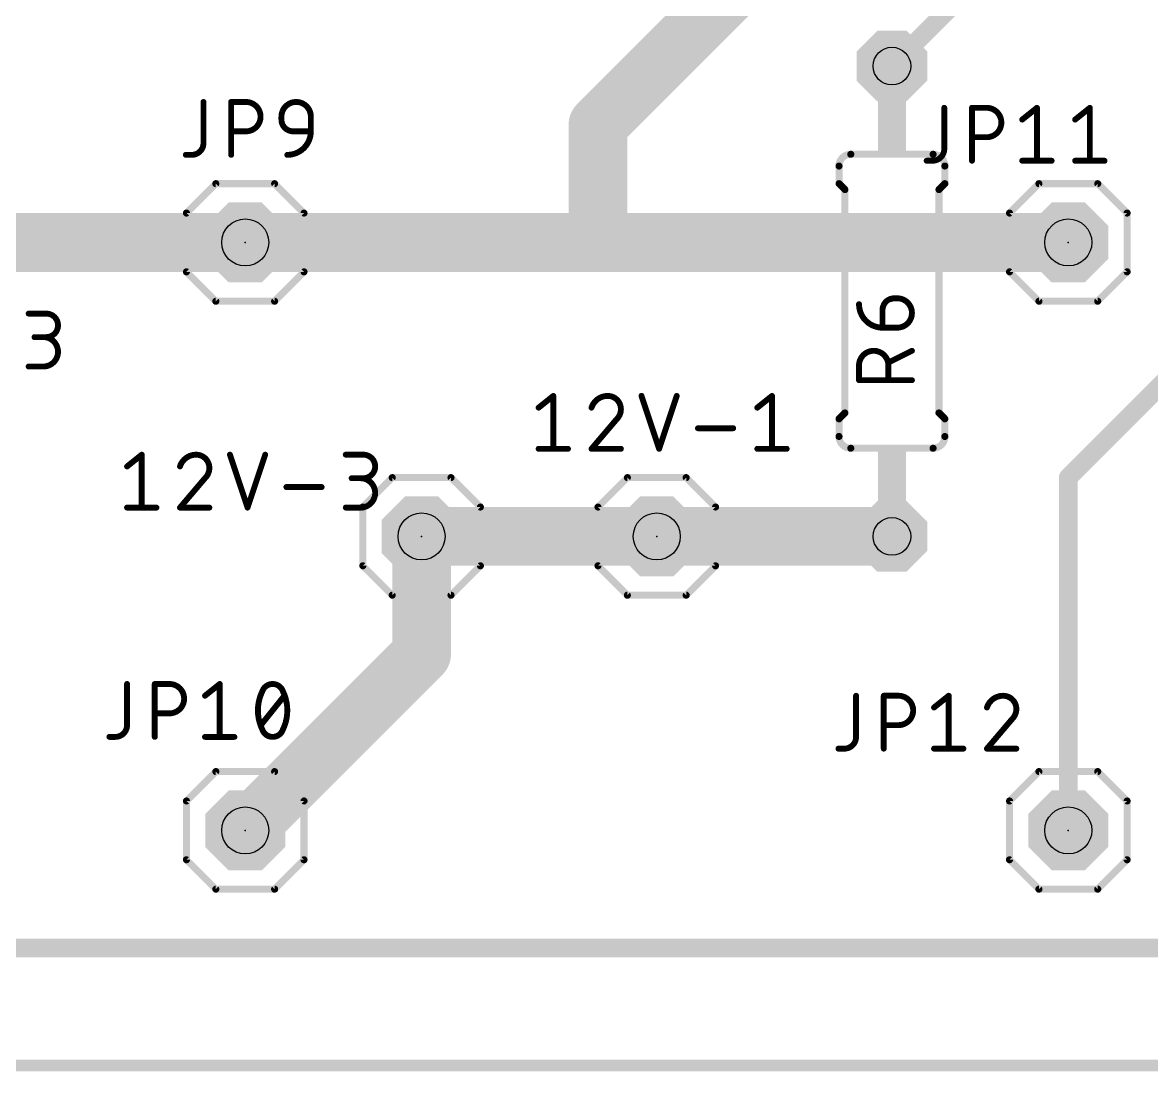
# Model space of a CAD drawing. Extents: x -0.44 to 7.02, y -0.01 to 4.84.
# Drawn here: x 1.611 to 2.571, y -0.005 to 0.887 of the extents above; entities that cross this region are included whole.
import ezdxf

# ---------------------------------------------------------------- set-up
doc = ezdxf.new("R2010")
doc.units = 0
for name, color, linetype in [('1', 12, 'CONTINUOUS'), ('17', 110, 'CONTINUOUS'), ('20', 31, 'CONTINUOUS'), ('21', 253, 'CONTINUOUS'), ('23', 53, 'CONTINUOUS'), ('25', 253, 'CONTINUOUS'), ('29', 253, 'CONTINUOUS'), ('30', 253, 'CONTINUOUS'), ('44', 253, 'CONTINUOUS'), ('51', 253, 'CONTINUOUS')]:
    doc.layers.add(name, color=color, linetype=linetype)

# ---------------------------------------------------------------- blocks, each defined once
blk = doc.blocks.new('RECT')
blk.add_solid([(-0.5, -0.5), (0.5, -0.5), (-0.5, 0.5), (0.5, 0.5)])
blk = doc.blocks.new('OCTAGONP')
at = {"const_width": 0.5}
blk.add_lwpolyline([(-0.25, -0.103553), (-0.25, 0.103553), (-0.103553, 0.25), (0.103553, 0.25), (0.25, 0.103553), (0.25, -0.103553), (0.103553, -0.25), (-0.103553, -0.25), (-0.25, -0.103553), (-0.25, 0.103553)], dxfattribs=at)

msp = doc.modelspace()

# ---------------------------------------------------------------- linework, layer by layer
at = {"layer": '1'}
for points, const_width in [([(2.1, 0.8), (2.3, 1)], 0.05), ([(2.35, 0.85), (2.4, 0.9)], 0.016), ([(2.1, 0.7), (2.1, 0.8)], 0.05), ([(0.8, 0.7), (1.8, 0.7)], 0.05), ([(1.8, 0.7), (2.1, 0.7)], 0.05), ([(2.1, 0.7), (2.5, 0.7)], 0.05), ([(2.6, 0.6), (2.5, 0.5)], 0.016), ([(2.5, 0.5), (2.5, 0.2)], 0.016), ([(1.95, 0.45), (1.95, 0.35)], 0.05), ([(2.15, 0.45), (1.95, 0.45)], 0.05), ([(2.15, 0.45), (2.35, 0.45)], 0.05), ([(1.8, 0.2), (1.95, 0.35)], 0.05), ([(0.95, 0.1), (2.6, 0.1)], 0.016)]:
    msp.add_lwpolyline(points, dxfattribs=dict(at, const_width=const_width))
for points, const_width in [([(2.347172, 0.852828, 1), (2.352828, 0.847172)], 0.008), ([(2.1125, 0.8, 1), (2.0875, 0.8)], 0.025), ([(2.091161, 0.808839, 1), (2.108839, 0.791161)], 0.025), ([(1.8, 0.7125, 1), (1.8, 0.6875)], 0.025), ([(1.8, 0.6875, 1), (1.8, 0.7125)], 0.025), ([(2.1, 0.7125, 1), (2.1, 0.6875)], 0.025), ([(2.1, 0.6875, 1), (2.1, 0.7125)], 0.025), ([(2.5, 0.6875, 1), (2.5, 0.7125)], 0.025), ([(2.0875, 0.7, 1), (2.1125, 0.7)], 0.025), ([(2.504, 0.5, 1), (2.496, 0.5)], 0.008), ([(2.497172, 0.502828, 1), (2.502828, 0.497172)], 0.008), ([(1.9625, 0.45, 1), (1.9375, 0.45)], 0.025), ([(1.95, 0.4625, 1), (1.95, 0.4375)], 0.025), ([(2.15, 0.4625, 1), (2.15, 0.4375)], 0.025), ([(2.15, 0.4375, 1), (2.15, 0.4625)], 0.025), ([(2.35, 0.4375, 1), (2.35, 0.4625)], 0.025), ([(1.958839, 0.341161, 1), (1.941161, 0.358839)], 0.025), ([(1.9375, 0.35, 1), (1.9625, 0.35)], 0.025), ([(1.791161, 0.208839, 1), (1.808839, 0.191161)], 0.025), ([(2.496, 0.2, 1), (2.504, 0.2)], 0.008)]:
    msp.add_lwpolyline(points, format="xyb", dxfattribs=dict(at, const_width=const_width))
at = {"layer": '20', "const_width": 0.01}
msp.add_lwpolyline([(0.125, 0), (3.125, 0)], dxfattribs=at)
at = {"layer": '21'}
for points, const_width in [([(2.315, 0.775, 0.414214), (2.305, 0.765)], 0.006), ([(2.315, 0.7765, 1), (2.315, 0.7735)], 0.003), ([(2.315, 0.7735, 1), (2.315, 0.7765)], 0.003), ([(2.395, 0.765, 0.414214), (2.385, 0.775)], 0.006), ([(2.385, 0.7765, 1), (2.385, 0.7735)], 0.003), ([(2.385, 0.7735, 1), (2.385, 0.7765)], 0.003), ([(2.3065, 0.765, 1), (2.3035, 0.765)], 0.003), ([(2.3035, 0.765, 1), (2.3065, 0.765)], 0.003), ([(2.3965, 0.765, 1), (2.3935, 0.765)], 0.003), ([(2.3935, 0.765, 1), (2.3965, 0.765)], 0.003), ([(1.775, 0.7515, 1), (1.775, 0.7485)], 0.003), ([(1.776061, 0.748939, 1), (1.773939, 0.751061)], 0.003), ([(1.826061, 0.751061, 1), (1.823939, 0.748939)], 0.003), ([(1.825, 0.7485, 1), (1.825, 0.7515)], 0.003), ([(2.306061, 0.751061, 1), (2.303939, 0.748939)], 0.003), ([(2.3035, 0.75, 1), (2.3065, 0.75)], 0.003), ([(2.3935, 0.75, 1), (2.3965, 0.75)], 0.003), ([(2.396061, 0.748939, 1), (2.393939, 0.751061)], 0.003), ([(2.475, 0.7515, 1), (2.475, 0.7485)], 0.003), ([(2.476061, 0.748939, 1), (2.473939, 0.751061)], 0.003), ([(2.526061, 0.751061, 1), (2.523939, 0.748939)], 0.003), ([(2.525, 0.7485, 1), (2.525, 0.7515)], 0.003), ([(2.3115, 0.745, 1), (2.3085, 0.745)], 0.003), ([(2.308939, 0.743939, 1), (2.311061, 0.746061)], 0.003), ([(2.3915, 0.745, 1), (2.3885, 0.745)], 0.003), ([(2.388939, 0.746061, 1), (2.391061, 0.743939)], 0.003), ([(1.7515, 0.725, 1), (1.7485, 0.725)], 0.003), ([(1.748939, 0.726061, 1), (1.751061, 0.723939)], 0.003), ([(1.8515, 0.725, 1), (1.8485, 0.725)], 0.003), ([(1.848939, 0.723939, 1), (1.851061, 0.726061)], 0.003), ([(2.4515, 0.725, 1), (2.4485, 0.725)], 0.003), ([(2.448939, 0.726061, 1), (2.451061, 0.723939)], 0.003), ([(2.5515, 0.725, 1), (2.5485, 0.725)], 0.003), ([(2.548939, 0.723939, 1), (2.551061, 0.726061)], 0.003), ([(1.751061, 0.676061, 1), (1.748939, 0.673939)], 0.003), ([(1.7485, 0.675, 1), (1.7515, 0.675)], 0.003), ([(1.8485, 0.675, 1), (1.8515, 0.675)], 0.003), ([(1.851061, 0.673939, 1), (1.848939, 0.676061)], 0.003), ([(2.451061, 0.676061, 1), (2.448939, 0.673939)], 0.003), ([(2.4485, 0.675, 1), (2.4515, 0.675)], 0.003), ([(2.5485, 0.675, 1), (2.5515, 0.675)], 0.003), ([(2.551061, 0.673939, 1), (2.548939, 0.676061)], 0.003), ([(1.775, 0.6515, 1), (1.775, 0.6485)], 0.003), ([(1.825, 0.6485, 1), (1.825, 0.6515)], 0.003), ([(2.475, 0.6515, 1), (2.475, 0.6485)], 0.003), ([(2.525, 0.6485, 1), (2.525, 0.6515)], 0.003), ([(1.773939, 0.648939, 1), (1.776061, 0.651061)], 0.003), ([(1.823939, 0.651061, 1), (1.826061, 0.648939)], 0.003), ([(2.473939, 0.648939, 1), (2.476061, 0.651061)], 0.003), ([(2.523939, 0.651061, 1), (2.526061, 0.648939)], 0.003), ([(2.311061, 0.553939, 1), (2.308939, 0.556061)], 0.003), ([(2.391061, 0.556061, 1), (2.388939, 0.553939)], 0.003), ([(2.3065, 0.55, 1), (2.3035, 0.55)], 0.003), ([(2.303939, 0.551061, 1), (2.306061, 0.548939)], 0.003), ([(2.3085, 0.555, 1), (2.3115, 0.555)], 0.003), ([(2.3885, 0.555, 1), (2.3915, 0.555)], 0.003), ([(2.3965, 0.55, 1), (2.3935, 0.55)], 0.003), ([(2.393939, 0.548939, 1), (2.396061, 0.551061)], 0.003), ([(2.305, 0.535, 0.414214), (2.315, 0.525)], 0.006), ([(2.3065, 0.535, 1), (2.3035, 0.535)], 0.003), ([(2.385, 0.525, 0.414214), (2.395, 0.535)], 0.006), ([(2.3965, 0.535, 1), (2.3935, 0.535)], 0.003), ([(2.3035, 0.535, 1), (2.3065, 0.535)], 0.003), ([(2.3935, 0.535, 1), (2.3965, 0.535)], 0.003), ([(2.315, 0.5265, 1), (2.315, 0.5235)], 0.003), ([(2.315, 0.5235, 1), (2.315, 0.5265)], 0.003), ([(2.385, 0.5265, 1), (2.385, 0.5235)], 0.003), ([(2.385, 0.5235, 1), (2.385, 0.5265)], 0.003), ([(1.925, 0.5015, 1), (1.925, 0.4985)], 0.003), ([(1.926061, 0.498939, 1), (1.923939, 0.501061)], 0.003), ([(1.976061, 0.501061, 1), (1.973939, 0.498939)], 0.003), ([(1.975, 0.4985, 1), (1.975, 0.5015)], 0.003), ([(2.125, 0.5015, 1), (2.125, 0.4985)], 0.003), ([(2.126061, 0.498939, 1), (2.123939, 0.501061)], 0.003), ([(2.176061, 0.501061, 1), (2.173939, 0.498939)], 0.003), ([(2.175, 0.4985, 1), (2.175, 0.5015)], 0.003), ([(1.9015, 0.475, 1), (1.8985, 0.475)], 0.003), ([(1.898939, 0.476061, 1), (1.901061, 0.473939)], 0.003), ([(2.0015, 0.475, 1), (1.9985, 0.475)], 0.003), ([(1.998939, 0.473939, 1), (2.001061, 0.476061)], 0.003), ([(2.1015, 0.475, 1), (2.0985, 0.475)], 0.003), ([(2.098939, 0.476061, 1), (2.101061, 0.473939)], 0.003), ([(2.2015, 0.475, 1), (2.1985, 0.475)], 0.003), ([(2.198939, 0.473939, 1), (2.201061, 0.476061)], 0.003), ([(1.901061, 0.426061, 1), (1.898939, 0.423939)], 0.003), ([(1.8985, 0.425, 1), (1.9015, 0.425)], 0.003), ([(1.9985, 0.425, 1), (2.0015, 0.425)], 0.003), ([(2.001061, 0.423939, 1), (1.998939, 0.426061)], 0.003), ([(2.101061, 0.426061, 1), (2.098939, 0.423939)], 0.003), ([(2.0985, 0.425, 1), (2.1015, 0.425)], 0.003), ([(2.1985, 0.425, 1), (2.2015, 0.425)], 0.003), ([(2.201061, 0.423939, 1), (2.198939, 0.426061)], 0.003), ([(1.925, 0.4015, 1), (1.925, 0.3985)], 0.003), ([(1.923939, 0.398939, 1), (1.926061, 0.401061)], 0.003), ([(1.973939, 0.401061, 1), (1.976061, 0.398939)], 0.003), ([(1.975, 0.3985, 1), (1.975, 0.4015)], 0.003), ([(2.125, 0.4015, 1), (2.125, 0.3985)], 0.003), ([(2.123939, 0.398939, 1), (2.126061, 0.401061)], 0.003), ([(2.173939, 0.401061, 1), (2.176061, 0.398939)], 0.003), ([(2.175, 0.3985, 1), (2.175, 0.4015)], 0.003), ([(1.775, 0.2515, 1), (1.775, 0.2485)], 0.003), ([(1.776061, 0.248939, 1), (1.773939, 0.251061)], 0.003), ([(1.826061, 0.251061, 1), (1.823939, 0.248939)], 0.003), ([(1.825, 0.2485, 1), (1.825, 0.2515)], 0.003), ([(2.475, 0.2515, 1), (2.475, 0.2485)], 0.003), ([(2.476061, 0.248939, 1), (2.473939, 0.251061)], 0.003), ([(2.526061, 0.251061, 1), (2.523939, 0.248939)], 0.003), ([(2.525, 0.2485, 1), (2.525, 0.2515)], 0.003), ([(1.7515, 0.225, 1), (1.7485, 0.225)], 0.003), ([(1.748939, 0.226061, 1), (1.751061, 0.223939)], 0.003), ([(1.8515, 0.225, 1), (1.8485, 0.225)], 0.003), ([(1.848939, 0.223939, 1), (1.851061, 0.226061)], 0.003), ([(2.4515, 0.225, 1), (2.4485, 0.225)], 0.003), ([(2.448939, 0.226061, 1), (2.451061, 0.223939)], 0.003), ([(2.5515, 0.225, 1), (2.5485, 0.225)], 0.003), ([(2.548939, 0.223939, 1), (2.551061, 0.226061)], 0.003), ([(1.751061, 0.176061, 1), (1.748939, 0.173939)], 0.003), ([(1.7485, 0.175, 1), (1.7515, 0.175)], 0.003), ([(1.8485, 0.175, 1), (1.8515, 0.175)], 0.003), ([(1.851061, 0.173939, 1), (1.848939, 0.176061)], 0.003), ([(2.451061, 0.176061, 1), (2.448939, 0.173939)], 0.003), ([(2.4485, 0.175, 1), (2.4515, 0.175)], 0.003), ([(2.5485, 0.175, 1), (2.5515, 0.175)], 0.003), ([(2.551061, 0.173939, 1), (2.548939, 0.176061)], 0.003), ([(1.775, 0.1515, 1), (1.775, 0.1485)], 0.003), ([(1.773939, 0.148939, 1), (1.776061, 0.151061)], 0.003), ([(1.823939, 0.151061, 1), (1.826061, 0.148939)], 0.003), ([(1.825, 0.1485, 1), (1.825, 0.1515)], 0.003), ([(2.475, 0.1515, 1), (2.475, 0.1485)], 0.003), ([(2.473939, 0.148939, 1), (2.476061, 0.151061)], 0.003), ([(2.523939, 0.151061, 1), (2.526061, 0.148939)], 0.003), ([(2.525, 0.1485, 1), (2.525, 0.1515)], 0.003)]:
    msp.add_lwpolyline(points, format="xyb", dxfattribs=dict(at, const_width=const_width))
at = {"layer": '21', "const_width": 0.006}
for points in [[(2.385, 0.775), (2.315, 0.775)], [(2.305, 0.765), (2.305, 0.75)], [(2.395, 0.765), (2.395, 0.75)], [(1.775, 0.75), (1.75, 0.725)], [(1.775, 0.75), (1.825, 0.75)], [(1.825, 0.75), (1.85, 0.725)], [(2.31, 0.745), (2.305, 0.75)], [(2.39, 0.745), (2.395, 0.75)], [(2.475, 0.75), (2.45, 0.725)], [(2.475, 0.75), (2.525, 0.75)], [(2.525, 0.75), (2.55, 0.725)], [(2.31, 0.745), (2.31, 0.555)], [(2.39, 0.745), (2.39, 0.555)], [(1.75, 0.725), (1.75, 0.675)], [(1.85, 0.725), (1.85, 0.675)], [(2.45, 0.725), (2.45, 0.675)], [(2.55, 0.725), (2.55, 0.675)], [(1.75, 0.675), (1.775, 0.65)], [(1.85, 0.675), (1.825, 0.65)], [(2.45, 0.675), (2.475, 0.65)], [(2.55, 0.675), (2.525, 0.65)], [(1.825, 0.65), (1.775, 0.65)], [(2.525, 0.65), (2.475, 0.65)], [(2.31, 0.555), (2.305, 0.55)], [(2.39, 0.555), (2.395, 0.55)], [(2.305, 0.535), (2.305, 0.55)], [(2.395, 0.535), (2.395, 0.55)], [(2.385, 0.525), (2.315, 0.525)], [(1.925, 0.5), (1.9, 0.475)], [(1.925, 0.5), (1.975, 0.5)], [(1.975, 0.5), (2, 0.475)], [(2.125, 0.5), (2.1, 0.475)], [(2.125, 0.5), (2.175, 0.5)], [(2.175, 0.5), (2.2, 0.475)], [(1.9, 0.475), (1.9, 0.425)], [(2, 0.475), (2, 0.425)], [(2.1, 0.475), (2.1, 0.425)], [(2.2, 0.475), (2.2, 0.425)], [(1.9, 0.425), (1.925, 0.4)], [(2, 0.425), (1.975, 0.4)], [(2.1, 0.425), (2.125, 0.4)], [(2.2, 0.425), (2.175, 0.4)], [(1.975, 0.4), (1.925, 0.4)], [(2.175, 0.4), (2.125, 0.4)], [(1.775, 0.25), (1.75, 0.225)], [(1.775, 0.25), (1.825, 0.25)], [(1.825, 0.25), (1.85, 0.225)], [(2.475, 0.25), (2.45, 0.225)], [(2.475, 0.25), (2.525, 0.25)], [(2.525, 0.25), (2.55, 0.225)], [(1.75, 0.225), (1.75, 0.175)], [(1.85, 0.225), (1.85, 0.175)], [(2.45, 0.225), (2.45, 0.175)], [(2.55, 0.225), (2.55, 0.175)], [(1.75, 0.175), (1.775, 0.15)], [(1.85, 0.175), (1.825, 0.15)], [(2.45, 0.175), (2.475, 0.15)], [(2.55, 0.175), (2.525, 0.15)], [(1.825, 0.15), (1.775, 0.15)], [(2.525, 0.15), (2.475, 0.15)]]:
    msp.add_lwpolyline(points, dxfattribs=at)
at = {"layer": '23'}
for p in [(1.8, 0.7), (2.5, 0.7), (2.35, 0.65), (1.95, 0.45), (2.15, 0.45), (1.8, 0.2), (2.5, 0.2)]:
    msp.add_point(p, dxfattribs=at)
at = {"layer": '25', "const_width": 0.005}
for points in [[(1.7645, 0.8195), (1.7645, 0.7845)], [(1.788044, 0.7745), (1.788044, 0.8195)], [(1.788044, 0.8195), (1.800544, 0.8195)], [(2.3945, 0.8145), (2.3945, 0.7795)], [(2.418044, 0.7695), (2.418044, 0.8145)], [(2.418044, 0.8145), (2.430544, 0.8145)], [(2.460794, 0.8045), (2.473294, 0.8145)], [(2.473294, 0.8145), (2.473294, 0.7695)], [(2.505794, 0.8045), (2.518294, 0.8145)], [(2.518294, 0.8145), (2.518294, 0.7695)], [(1.830794, 0.8045), (1.830794, 0.807)], [(1.855794, 0.807), (1.855794, 0.7945)], [(1.800544, 0.7945), (1.788044, 0.7945)], [(1.855794, 0.7945), (1.840794, 0.7945)], [(2.430544, 0.7895), (2.418044, 0.7895)], [(1.7545, 0.7745), (1.7495, 0.7745)], [(2.3845, 0.7695), (2.3795, 0.7695)], [(2.460794, 0.7695), (2.485794, 0.7695)], [(2.505794, 0.7695), (2.530794, 0.7695)], [(2.351998, 0.652529), (2.354498, 0.652529)], [(2.341998, 0.627529), (2.341998, 0.642529)], [(1.615794, 0.6395), (1.630794, 0.6395)], [(2.354498, 0.627529), (2.341998, 0.627529)], [(1.630794, 0.6195), (1.620794, 0.6195)], [(2.366998, 0.607855), (2.346998, 0.597855)], [(1.615794, 0.5945), (1.628294, 0.5945)], [(2.321998, 0.582855), (2.321998, 0.595355)], [(2.346998, 0.595355), (2.346998, 0.582855)], [(2.366998, 0.582855), (2.321998, 0.582855)], [(2.0495, 0.5595), (2.062, 0.5695)], [(2.062, 0.5695), (2.062, 0.5245)], [(2.137, 0.5695), (2.152, 0.5245)], [(2.152, 0.5245), (2.167, 0.5695)], [(2.2355, 0.5595), (2.248, 0.5695)], [(2.248, 0.5695), (2.248, 0.5245)], [(2.11575, 0.5495), (2.0945, 0.5245)], [(2.185, 0.542), (2.215, 0.542)], [(1.6995, 0.5095), (1.712, 0.5195)], [(1.712, 0.5195), (1.712, 0.4745)], [(1.787, 0.5195), (1.802, 0.4745)], [(1.802, 0.4745), (1.817, 0.5195)], [(1.8855, 0.5195), (1.9005, 0.5195)], [(2.0495, 0.5245), (2.0745, 0.5245)], [(2.0945, 0.5245), (2.1195, 0.5245)], [(2.2355, 0.5245), (2.2605, 0.5245)], [(1.76575, 0.4995), (1.7445, 0.4745)], [(1.9005, 0.4995), (1.8905, 0.4995)], [(1.835, 0.492), (1.865, 0.492)], [(1.6995, 0.4745), (1.7245, 0.4745)], [(1.7445, 0.4745), (1.7695, 0.4745)], [(1.8855, 0.4745), (1.898, 0.4745)], [(1.6995, 0.3245), (1.6995, 0.2895)], [(1.723044, 0.2795), (1.723044, 0.3245)], [(1.723044, 0.3245), (1.735544, 0.3245)], [(1.765794, 0.3145), (1.778294, 0.3245)], [(1.778294, 0.3245), (1.778294, 0.2795)], [(1.813294, 0.2895), (1.833294, 0.3145)], [(2.3195, 0.3145), (2.3195, 0.2795)], [(2.343044, 0.2695), (2.343044, 0.3145)], [(2.343044, 0.3145), (2.355544, 0.3145)], [(2.385794, 0.3045), (2.398294, 0.3145)], [(2.398294, 0.3145), (2.398294, 0.2695)], [(1.735544, 0.2995), (1.723044, 0.2995)], [(2.355544, 0.2895), (2.343044, 0.2895)], [(2.452044, 0.2945), (2.430794, 0.2695)], [(1.6895, 0.2795), (1.6845, 0.2795)], [(1.765794, 0.2795), (1.790794, 0.2795)], [(2.3095, 0.2695), (2.3045, 0.2695)], [(2.385794, 0.2695), (2.410794, 0.2695)], [(2.430794, 0.2695), (2.455794, 0.2695)]]:
    msp.add_lwpolyline(points, dxfattribs=at)
at = {"layer": '25'}
for points, const_width in [([(1.76575, 0.8195, 1), (1.76325, 0.8195)], 0.0025), ([(1.789294, 0.8195, 1), (1.786794, 0.8195)], 0.0025), ([(1.788044, 0.82075, 1), (1.788044, 0.81825)], 0.0025), ([(1.800544, 0.7945, 1), (1.800544, 0.8195)], 0.005), ([(1.800544, 0.82075, 1), (1.800544, 0.81825)], 0.0025), ([(1.800544, 0.81825, 1), (1.800544, 0.82075)], 0.0025), ([(1.855794, 0.807, 1), (1.830794, 0.807)], 0.005), ([(2.39575, 0.8145, 1), (2.39325, 0.8145)], 0.0025), ([(2.419294, 0.8145, 1), (2.416794, 0.8145)], 0.0025), ([(2.418044, 0.81575, 1), (2.418044, 0.81325)], 0.0025), ([(2.430544, 0.7895, 1), (2.430544, 0.8145)], 0.005), ([(2.430544, 0.81575, 1), (2.430544, 0.81325)], 0.0025), ([(2.430544, 0.81325, 1), (2.430544, 0.81575)], 0.0025), ([(2.474544, 0.8145, 1), (2.472044, 0.8145)], 0.0025), ([(2.474075, 0.813524, 1), (2.472513, 0.815476)], 0.0025), ([(2.519544, 0.8145, 1), (2.517044, 0.8145)], 0.0025), ([(2.519075, 0.813524, 1), (2.517513, 0.815476)], 0.0025), ([(1.832044, 0.807, 1), (1.829544, 0.807)], 0.0025), ([(1.829544, 0.807, 1), (1.832044, 0.807)], 0.0025), ([(1.830794, 0.8045, 0.414214), (1.840794, 0.7945)], 0.005), ([(1.832044, 0.8045, 1), (1.829544, 0.8045)], 0.0025), ([(1.857044, 0.807, 1), (1.854544, 0.807)], 0.0025), ([(1.854544, 0.807, 1), (1.857044, 0.807)], 0.0025), ([(2.460013, 0.805476, 1), (2.461575, 0.803524)], 0.0025), ([(2.505013, 0.805476, 1), (2.506575, 0.803524)], 0.0025), ([(1.788044, 0.79575, 1), (1.788044, 0.79325)], 0.0025), ([(1.800544, 0.79575, 1), (1.800544, 0.79325)], 0.0025), ([(1.800544, 0.79325, 1), (1.800544, 0.79575)], 0.0025), ([(1.829544, 0.8045, 1), (1.832044, 0.8045)], 0.0025), ([(1.835794, 0.7745, 0.414214), (1.855794, 0.7945)], 0.005), ([(1.840794, 0.79575, 1), (1.840794, 0.79325)], 0.0025), ([(1.840794, 0.79325, 1), (1.840794, 0.79575)], 0.0025), ([(1.857044, 0.7945, 1), (1.854544, 0.7945)], 0.0025), ([(1.855794, 0.79325, 1), (1.855794, 0.79575)], 0.0025), ([(1.854544, 0.7945, 1), (1.857044, 0.7945)], 0.0025), ([(2.418044, 0.79075, 1), (2.418044, 0.78825)], 0.0025), ([(2.430544, 0.79075, 1), (2.430544, 0.78825)], 0.0025), ([(2.430544, 0.78825, 1), (2.430544, 0.79075)], 0.0025), ([(1.7545, 0.7745, 0.414214), (1.7645, 0.7845)], 0.005), ([(1.76575, 0.7845, 1), (1.76325, 0.7845)], 0.0025), ([(1.76325, 0.7845, 1), (1.76575, 0.7845)], 0.0025), ([(2.3845, 0.7695, 0.414214), (2.3945, 0.7795)], 0.005), ([(2.39575, 0.7795, 1), (2.39325, 0.7795)], 0.0025), ([(2.39325, 0.7795, 1), (2.39575, 0.7795)], 0.0025), ([(1.7495, 0.77575, 1), (1.7495, 0.77325)], 0.0025), ([(1.7545, 0.77575, 1), (1.7545, 0.77325)], 0.0025), ([(1.7545, 0.77325, 1), (1.7545, 0.77575)], 0.0025), ([(1.786794, 0.7745, 1), (1.789294, 0.7745)], 0.0025), ([(1.835794, 0.77575, 1), (1.835794, 0.77325)], 0.0025), ([(2.3795, 0.77075, 1), (2.3795, 0.76825)], 0.0025), ([(2.3845, 0.77075, 1), (2.3845, 0.76825)], 0.0025), ([(2.3845, 0.76825, 1), (2.3845, 0.77075)], 0.0025), ([(2.416794, 0.7695, 1), (2.419294, 0.7695)], 0.0025), ([(2.460794, 0.77075, 1), (2.460794, 0.76825)], 0.0025), ([(2.472044, 0.7695, 1), (2.474544, 0.7695)], 0.0025), ([(2.485794, 0.76825, 1), (2.485794, 0.77075)], 0.0025), ([(2.505794, 0.77075, 1), (2.505794, 0.76825)], 0.0025), ([(2.517044, 0.7695, 1), (2.519544, 0.7695)], 0.0025), ([(2.530794, 0.76825, 1), (2.530794, 0.77075)], 0.0025), ([(2.351998, 0.652529, 0.414214), (2.341998, 0.642529)], 0.005), ([(2.351998, 0.653779, 1), (2.351998, 0.651279)], 0.0025), ([(2.351998, 0.651279, 1), (2.351998, 0.653779)], 0.0025), ([(2.354498, 0.627529, 1), (2.354498, 0.652529)], 0.005), ([(2.354498, 0.653779, 1), (2.354498, 0.651279)], 0.0025), ([(2.354498, 0.651279, 1), (2.354498, 0.653779)], 0.0025), ([(2.321998, 0.647529, 0.414214), (2.341998, 0.627529)], 0.005), ([(2.323248, 0.647529, 1), (2.320748, 0.647529)], 0.0025), ([(2.343248, 0.642529, 1), (2.340748, 0.642529)], 0.0025), ([(2.340748, 0.642529, 1), (2.343248, 0.642529)], 0.0025), ([(1.615794, 0.64075, 1), (1.615794, 0.63825)], 0.0025), ([(1.630794, 0.6195, 1), (1.630794, 0.6395)], 0.005), ([(1.630794, 0.64075, 1), (1.630794, 0.63825)], 0.0025), ([(1.630794, 0.63825, 1), (1.630794, 0.64075)], 0.0025), ([(2.341998, 0.628779, 1), (2.341998, 0.626279)], 0.0025), ([(2.340748, 0.627529, 1), (2.343248, 0.627529)], 0.0025), ([(2.341998, 0.626279, 1), (2.341998, 0.628779)], 0.0025), ([(2.354498, 0.628779, 1), (2.354498, 0.626279)], 0.0025), ([(2.354498, 0.626279, 1), (2.354498, 0.628779)], 0.0025), ([(1.620794, 0.62075, 1), (1.620794, 0.61825)], 0.0025), ([(1.628294, 0.5945, 1), (1.628294, 0.6195)], 0.005), ([(1.628294, 0.62075, 1), (1.628294, 0.61825)], 0.0025), ([(1.630794, 0.62075, 1), (1.630794, 0.61825)], 0.0025), ([(1.630794, 0.61825, 1), (1.630794, 0.62075)], 0.0025), ([(2.346998, 0.595355, 1), (2.321998, 0.595355)], 0.005), ([(2.367557, 0.606737, 1), (2.366439, 0.608973)], 0.0025), ([(1.615794, 0.59575, 1), (1.615794, 0.59325)], 0.0025), ([(1.628294, 0.59575, 1), (1.628294, 0.59325)], 0.0025), ([(1.628294, 0.59325, 1), (1.628294, 0.59575)], 0.0025), ([(2.323248, 0.595355, 1), (2.320748, 0.595355)], 0.0025), ([(2.320748, 0.595355, 1), (2.323248, 0.595355)], 0.0025), ([(2.346439, 0.598973, 1), (2.347557, 0.596737)], 0.0025), ([(2.348248, 0.595355, 1), (2.345748, 0.595355)], 0.0025), ([(2.345748, 0.595355, 1), (2.348248, 0.595355)], 0.0025), ([(2.321998, 0.584105, 1), (2.321998, 0.581605)], 0.0025), ([(2.320748, 0.582855, 1), (2.323248, 0.582855)], 0.0025), ([(2.345748, 0.582855, 1), (2.348248, 0.582855)], 0.0025), ([(2.366998, 0.581605, 1), (2.366998, 0.584105)], 0.0025), ([(2.06325, 0.5695, 1), (2.06075, 0.5695)], 0.0025), ([(2.062781, 0.568524, 1), (2.061219, 0.570476)], 0.0025), ([(2.10825, 0.5695, 0.325184), (2.0945, 0.5595)], 0.005), ([(2.1195, 0.55825, 0.414214), (2.10825, 0.5695)], 0.005), ([(2.10825, 0.57075, 1), (2.10825, 0.56825)], 0.0025), ([(2.10825, 0.56825, 1), (2.10825, 0.57075)], 0.0025), ([(2.138186, 0.569895, 1), (2.135814, 0.569105)], 0.0025), ([(2.168186, 0.569105, 1), (2.165814, 0.569895)], 0.0025), ([(2.24925, 0.5695, 1), (2.24675, 0.5695)], 0.0025), ([(2.248781, 0.568524, 1), (2.247219, 0.570476)], 0.0025), ([(2.048719, 0.560476, 1), (2.050281, 0.558524)], 0.0025), ([(2.093311, 0.559885, 1), (2.095689, 0.559115)], 0.0025), ([(2.11575, 0.5495, 0.205258), (2.1195, 0.55825)], 0.005), ([(2.12075, 0.55825, 1), (2.11825, 0.55825)], 0.0025), ([(2.11825, 0.55825, 1), (2.12075, 0.55825)], 0.0025), ([(2.234719, 0.560476, 1), (2.236281, 0.558524)], 0.0025), ([(2.114888, 0.550405, 1), (2.116612, 0.548595)], 0.0025), ([(2.116702, 0.54869, 1), (2.114798, 0.55031)], 0.0025), ([(2.185, 0.54325, 1), (2.185, 0.54075)], 0.0025), ([(2.215, 0.54075, 1), (2.215, 0.54325)], 0.0025), ([(1.71325, 0.5195, 1), (1.71075, 0.5195)], 0.0025), ([(1.712781, 0.518524, 1), (1.711219, 0.520476)], 0.0025), ([(1.75825, 0.5195, 0.325184), (1.7445, 0.5095)], 0.005), ([(1.7695, 0.50825, 0.414214), (1.75825, 0.5195)], 0.005), ([(1.75825, 0.52075, 1), (1.75825, 0.51825)], 0.0025), ([(1.75825, 0.51825, 1), (1.75825, 0.52075)], 0.0025), ([(1.788186, 0.519895, 1), (1.785814, 0.519105)], 0.0025), ([(1.818186, 0.519105, 1), (1.815814, 0.519895)], 0.0025), ([(1.8855, 0.52075, 1), (1.8855, 0.51825)], 0.0025), ([(1.9005, 0.4995, 1), (1.9005, 0.5195)], 0.005), ([(1.9005, 0.52075, 1), (1.9005, 0.51825)], 0.0025), ([(1.9005, 0.51825, 1), (1.9005, 0.52075)], 0.0025), ([(2.0495, 0.52575, 1), (2.0495, 0.52325)], 0.0025), ([(2.06075, 0.5245, 1), (2.06325, 0.5245)], 0.0025), ([(2.0745, 0.52325, 1), (2.0745, 0.52575)], 0.0025), ([(2.0945, 0.52575, 1), (2.0945, 0.52325)], 0.0025), ([(2.093548, 0.52531, 1), (2.095452, 0.52369)], 0.0025), ([(2.1195, 0.52325, 1), (2.1195, 0.52575)], 0.0025), ([(2.150814, 0.524895, 1), (2.153186, 0.524105)], 0.0025), ([(2.150814, 0.524105, 1), (2.153186, 0.524895)], 0.0025), ([(2.2355, 0.52575, 1), (2.2355, 0.52325)], 0.0025), ([(2.24675, 0.5245, 1), (2.24925, 0.5245)], 0.0025), ([(2.2605, 0.52325, 1), (2.2605, 0.52575)], 0.0025), ([(1.698719, 0.510476, 1), (1.700281, 0.508524)], 0.0025), ([(1.743311, 0.509885, 1), (1.745689, 0.509115)], 0.0025), ([(1.76575, 0.4995, 0.205258), (1.7695, 0.50825)], 0.005), ([(1.77075, 0.50825, 1), (1.76825, 0.50825)], 0.0025), ([(1.76825, 0.50825, 1), (1.77075, 0.50825)], 0.0025), ([(1.764888, 0.500405, 1), (1.766612, 0.498595)], 0.0025), ([(1.766702, 0.49869, 1), (1.764798, 0.50031)], 0.0025), ([(1.8905, 0.50075, 1), (1.8905, 0.49825)], 0.0025), ([(1.898, 0.4745, 1), (1.898, 0.4995)], 0.005), ([(1.898, 0.50075, 1), (1.898, 0.49825)], 0.0025), ([(1.9005, 0.50075, 1), (1.9005, 0.49825)], 0.0025), ([(1.9005, 0.49825, 1), (1.9005, 0.50075)], 0.0025), ([(1.835, 0.49325, 1), (1.835, 0.49075)], 0.0025), ([(1.865, 0.49075, 1), (1.865, 0.49325)], 0.0025), ([(1.6995, 0.47575, 1), (1.6995, 0.47325)], 0.0025), ([(1.71075, 0.4745, 1), (1.71325, 0.4745)], 0.0025), ([(1.7245, 0.47325, 1), (1.7245, 0.47575)], 0.0025), ([(1.7445, 0.47575, 1), (1.7445, 0.47325)], 0.0025), ([(1.743548, 0.47531, 1), (1.745452, 0.47369)], 0.0025), ([(1.7695, 0.47325, 1), (1.7695, 0.47575)], 0.0025), ([(1.800814, 0.474895, 1), (1.803186, 0.474105)], 0.0025), ([(1.800814, 0.474105, 1), (1.803186, 0.474895)], 0.0025), ([(1.8855, 0.47575, 1), (1.8855, 0.47325)], 0.0025), ([(1.898, 0.47575, 1), (1.898, 0.47325)], 0.0025), ([(1.898, 0.47325, 1), (1.898, 0.47575)], 0.0025), ([(1.70075, 0.3245, 1), (1.69825, 0.3245)], 0.0025), ([(1.724294, 0.3245, 1), (1.721794, 0.3245)], 0.0025), ([(1.723044, 0.32575, 1), (1.723044, 0.32325)], 0.0025), ([(1.735544, 0.2995, 1), (1.735544, 0.3245)], 0.005), ([(1.735544, 0.32575, 1), (1.735544, 0.32325)], 0.0025), ([(1.735544, 0.32325, 1), (1.735544, 0.32575)], 0.0025), ([(1.779544, 0.3245, 1), (1.777044, 0.3245)], 0.0025), ([(1.779075, 0.323524, 1), (1.777513, 0.325476)], 0.0025), ([(1.823294, 0.3245, 0.320465), (1.814544, 0.31825)], 0.005), ([(1.832044, 0.31825, 0.320465), (1.823294, 0.3245)], 0.005), ([(1.823294, 0.32575, 1), (1.823294, 0.32325)], 0.0025), ([(1.823294, 0.32325, 1), (1.823294, 0.32575)], 0.0025), ([(1.814544, 0.31825, 0.113888), (1.810794, 0.302)], 0.005), ([(1.813362, 0.318655, 1), (1.815726, 0.317845)], 0.0025), ([(1.815668, 0.317702, 1), (1.81342, 0.318798)], 0.0025), ([(1.835794, 0.302, 0.113888), (1.832044, 0.31825)], 0.005), ([(1.833168, 0.318798, 1), (1.83092, 0.317702)], 0.0025), ([(1.830862, 0.317845, 1), (1.833226, 0.318655)], 0.0025), ([(1.83427, 0.313719, 1), (1.832318, 0.315281)], 0.0025), ([(2.32075, 0.3145, 1), (2.31825, 0.3145)], 0.0025), ([(2.344294, 0.3145, 1), (2.341794, 0.3145)], 0.0025), ([(2.343044, 0.31575, 1), (2.343044, 0.31325)], 0.0025), ([(2.355544, 0.2895, 1), (2.355544, 0.3145)], 0.005), ([(2.355544, 0.31575, 1), (2.355544, 0.31325)], 0.0025), ([(2.355544, 0.31325, 1), (2.355544, 0.31575)], 0.0025), ([(2.399544, 0.3145, 1), (2.397044, 0.3145)], 0.0025), ([(2.399075, 0.313524, 1), (2.397513, 0.315476)], 0.0025), ([(2.444544, 0.3145, 0.325184), (2.430794, 0.3045)], 0.005), ([(2.455794, 0.30325, 0.414214), (2.444544, 0.3145)], 0.005), ([(2.444544, 0.31575, 1), (2.444544, 0.31325)], 0.0025), ([(2.444544, 0.31325, 1), (2.444544, 0.31575)], 0.0025), ([(1.765013, 0.315476, 1), (1.766575, 0.313524)], 0.0025), ([(1.723044, 0.30075, 1), (1.723044, 0.29825)], 0.0025), ([(1.735544, 0.30075, 1), (1.735544, 0.29825)], 0.0025), ([(1.735544, 0.29825, 1), (1.735544, 0.30075)], 0.0025), ([(1.810794, 0.302, 0.113888), (1.814544, 0.28575)], 0.005), ([(1.812044, 0.302, 1), (1.809544, 0.302)], 0.0025), ([(1.809544, 0.302, 1), (1.812044, 0.302)], 0.0025), ([(1.832044, 0.28575, 0.113888), (1.835794, 0.302)], 0.005), ([(1.837044, 0.302, 1), (1.834544, 0.302)], 0.0025), ([(1.834544, 0.302, 1), (1.837044, 0.302)], 0.0025), ([(2.385013, 0.305476, 1), (2.386575, 0.303524)], 0.0025), ([(2.429605, 0.304885, 1), (2.431983, 0.304115)], 0.0025), ([(2.452044, 0.2945, 0.205258), (2.455794, 0.30325)], 0.005), ([(2.457044, 0.30325, 1), (2.454544, 0.30325)], 0.0025), ([(2.454544, 0.30325, 1), (2.457044, 0.30325)], 0.0025), ([(1.6895, 0.2795, 0.414214), (1.6995, 0.2895)], 0.005), ([(1.70075, 0.2895, 1), (1.69825, 0.2895)], 0.0025), ([(1.69825, 0.2895, 1), (1.70075, 0.2895)], 0.0025), ([(1.812318, 0.290281, 1), (1.81427, 0.288719)], 0.0025), ([(1.814544, 0.28575, 0.320465), (1.823294, 0.2795)], 0.005), ([(1.815726, 0.286155, 1), (1.813362, 0.285345)], 0.0025), ([(1.823294, 0.2795, 0.320465), (1.832044, 0.28575)], 0.005), ([(1.833226, 0.285345, 1), (1.830862, 0.286155)], 0.0025), ([(2.343044, 0.29075, 1), (2.343044, 0.28825)], 0.0025), ([(2.355544, 0.29075, 1), (2.355544, 0.28825)], 0.0025), ([(2.355544, 0.28825, 1), (2.355544, 0.29075)], 0.0025), ([(2.451182, 0.295405, 1), (2.452906, 0.293595)], 0.0025), ([(2.452996, 0.29369, 1), (2.451092, 0.29531)], 0.0025), ([(1.6845, 0.28075, 1), (1.6845, 0.27825)], 0.0025), ([(1.6895, 0.28075, 1), (1.6895, 0.27825)], 0.0025), ([(1.6895, 0.27825, 1), (1.6895, 0.28075)], 0.0025), ([(1.721794, 0.2795, 1), (1.724294, 0.2795)], 0.0025), ([(1.765794, 0.28075, 1), (1.765794, 0.27825)], 0.0025), ([(1.777044, 0.2795, 1), (1.779544, 0.2795)], 0.0025), ([(1.790794, 0.27825, 1), (1.790794, 0.28075)], 0.0025), ([(1.81342, 0.285202, 1), (1.815668, 0.286298)], 0.0025), ([(1.823294, 0.28075, 1), (1.823294, 0.27825)], 0.0025), ([(1.823294, 0.27825, 1), (1.823294, 0.28075)], 0.0025), ([(1.83092, 0.286298, 1), (1.833168, 0.285202)], 0.0025), ([(2.3095, 0.2695, 0.414214), (2.3195, 0.2795)], 0.005), ([(2.32075, 0.2795, 1), (2.31825, 0.2795)], 0.0025), ([(2.31825, 0.2795, 1), (2.32075, 0.2795)], 0.0025), ([(2.3045, 0.27075, 1), (2.3045, 0.26825)], 0.0025), ([(2.3095, 0.27075, 1), (2.3095, 0.26825)], 0.0025), ([(2.3095, 0.26825, 1), (2.3095, 0.27075)], 0.0025), ([(2.341794, 0.2695, 1), (2.344294, 0.2695)], 0.0025), ([(2.385794, 0.27075, 1), (2.385794, 0.26825)], 0.0025), ([(2.397044, 0.2695, 1), (2.399544, 0.2695)], 0.0025), ([(2.410794, 0.26825, 1), (2.410794, 0.27075)], 0.0025), ([(2.430794, 0.27075, 1), (2.430794, 0.26825)], 0.0025), ([(2.429842, 0.27031, 1), (2.431746, 0.26869)], 0.0025), ([(2.455794, 0.26825, 1), (2.455794, 0.27075)], 0.0025)]:
    msp.add_lwpolyline(points, format="xyb", dxfattribs=dict(at, const_width=const_width))
at = {"layer": '44'}
for centre, radius in [((2.35, 0.85), 0.016), ((1.8, 0.7), 0.02), ((2.5, 0.7), 0.02), ((1.95, 0.45), 0.02), ((2.15, 0.45), 0.02), ((2.35, 0.45), 0.016), ((1.8, 0.2), 0.02), ((2.5, 0.2), 0.02)]:
    msp.add_circle(centre, radius, dxfattribs=at)
at = {"layer": '51', "const_width": 0.024}
for points in [[(2.35, 0.85), (2.35, 0.81)], [(2.35, 0.45), (2.35, 0.49)]]:
    msp.add_lwpolyline(points, dxfattribs=at)
at = {"layer": '51', "const_width": 0.012}
for points in [[(2.356, 0.85, 1), (2.344, 0.85)], [(2.344, 0.81, 1), (2.356, 0.81)], [(2.356, 0.49, 1), (2.344, 0.49)], [(2.344, 0.45, 1), (2.356, 0.45)]]:
    msp.add_lwpolyline(points, format="xyb", dxfattribs=at)

# ---------------------------------------------------------------- block references
at = {"layer": '17', "xscale": 0.052, "yscale": 0.052, "rotation": 90}
for p in [(2.35, 0.85), (2.35, 0.85), (2.35, 0.45), (2.35, 0.45)]:
    msp.add_blockref('OCTAGONP', p, dxfattribs=at)
at = {"layer": '17', "xscale": 0.06, "yscale": 0.06}
for p in [(1.8, 0.7), (1.8, 0.7), (2.5, 0.7), (2.5, 0.7), (1.95, 0.45), (1.95, 0.45), (2.15, 0.45), (2.15, 0.45), (1.8, 0.2), (1.8, 0.2), (2.5, 0.2), (2.5, 0.2)]:
    msp.add_blockref('OCTAGONP', p, dxfattribs=at)
at = {"layer": '21', "xscale": 0.034, "yscale": 0.024, "rotation": 90}
for p in [(2.35, 0.792), (2.35, 0.508)]:
    msp.add_blockref('RECT', p, dxfattribs=at)
at = {"layer": '29', "xscale": 0.06, "yscale": 0.06, "rotation": 90}
for p in [(2.35, 0.85), (2.35, 0.45)]:
    msp.add_blockref('OCTAGONP', p, dxfattribs=at)
at = {"layer": '29', "xscale": 0.068, "yscale": 0.068}
for p in [(1.8, 0.7), (2.5, 0.7), (1.95, 0.45), (2.15, 0.45), (1.8, 0.2), (2.5, 0.2)]:
    msp.add_blockref('OCTAGONP', p, dxfattribs=at)
at = {"layer": '30', "xscale": 0.06, "yscale": 0.06, "rotation": 90}
for p in [(2.35, 0.85), (2.35, 0.45)]:
    msp.add_blockref('OCTAGONP', p, dxfattribs=at)
at = {"layer": '30', "xscale": 0.068, "yscale": 0.068}
for p in [(1.8, 0.7), (2.5, 0.7), (1.95, 0.45), (2.15, 0.45), (1.8, 0.2), (2.5, 0.2)]:
    msp.add_blockref('OCTAGONP', p, dxfattribs=at)
at = {"layer": '51', "xscale": 0.02, "yscale": 0.02}
for p in [(1.8, 0.7), (2.5, 0.7), (1.95, 0.45), (2.15, 0.45), (1.8, 0.2), (2.5, 0.2)]:
    msp.add_blockref('RECT', p, dxfattribs=at)

doc.saveas('drawing.dxf')
